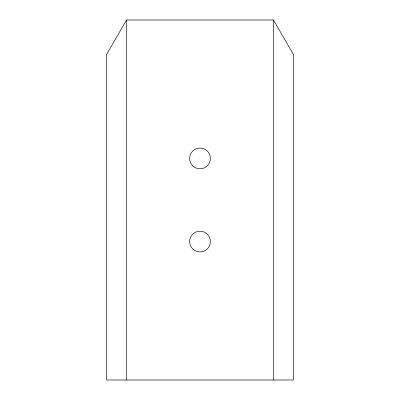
<?xml version="1.0" encoding="UTF-8"?>
<svg xmlns="http://www.w3.org/2000/svg" width="400" height="400" viewBox="0 0 400 400"><rect width="100%" height="100%" fill="white"/><g stroke="black" fill="none" stroke-linecap="round" stroke-linejoin="round"><path stroke-width="0.6" d="M126.525 20L106.54 54.615L106.54 380L293.46 380L293.46 54.615L273.475 20L126.525 20L126.525 380M273.475 20L273.475 380M192.655 165.805A10.385 10.385 0 0 0 210.03 161.15A10.385 10.385 0 0 0 197.31 148.43A10.385 10.385 0 0 0 192.655 165.805M193.08 249.28A10.385 10.385 0 0 0 210.165 243.66A10.385 10.385 0 0 0 196.755 231.675A10.385 10.385 0 0 0 193.08 249.28"/></g></svg>
